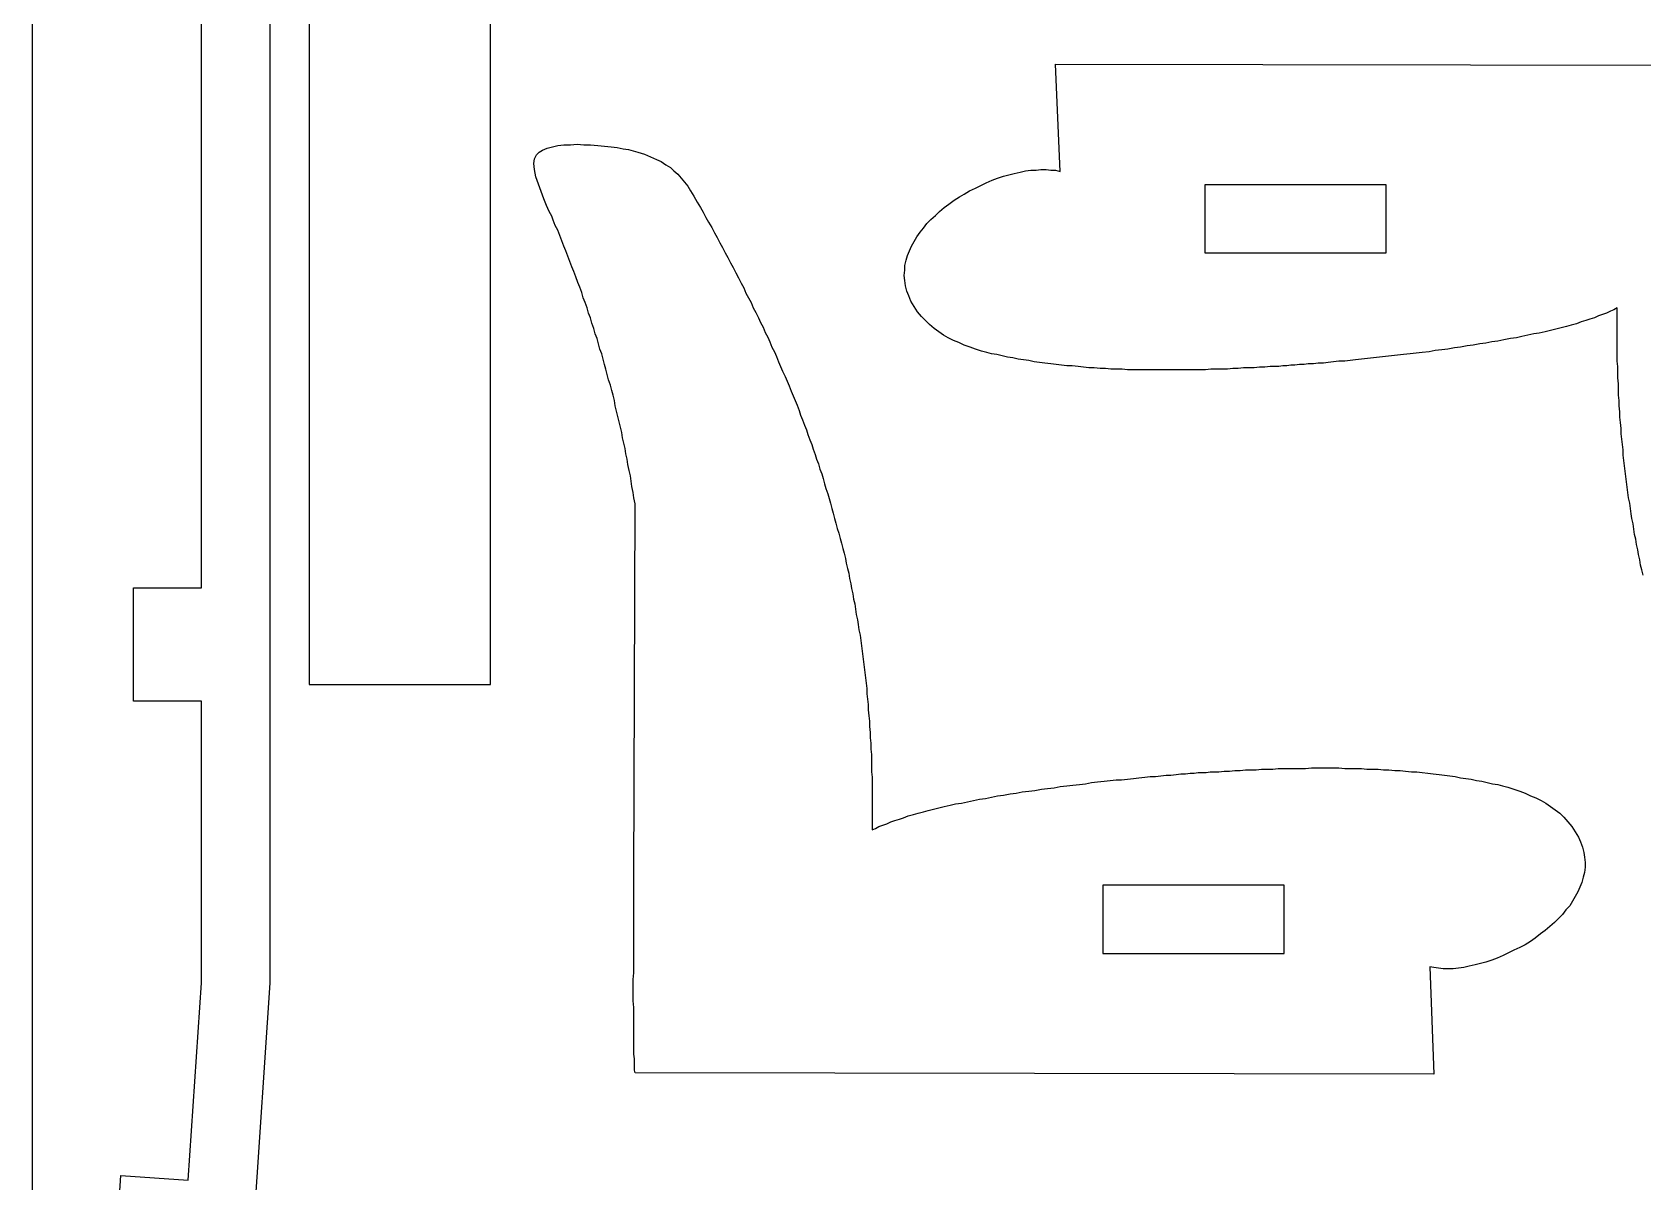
# Model space of a CAD drawing. Extents: x 11 to 591, y 39 to 419.
# Drawn here: x 11.2 to 71.6, y 103.7 to 146.8 of the extents above; entities that cross this region are included whole.
import ezdxf

# ---------------------------------------------------------------- set-up
doc = ezdxf.new("R2010")
doc.units = 0
doc.layers.get('0').update_dxf_attribs({"linetype": 'CONTINUOUS'})

msp = doc.modelspace()

# ---------------------------------------------------------------- linework, layer by layer
at = {"color": 5}
msp.add_line((11.215419, 418.930266), (11.215419, 38.955266), dxfattribs=at)
at = {"color": 3}
for p, q in [((20.115419, 209.780266), (20.115419, 111.180266)), ((17.565419, 125.980266), (17.565419, 194.905266)), ((21.590419, 188.655266), (21.590419, 122.355266)), ((28.390419, 122.355266), (28.390419, 188.655266)), ((49.740419, 141.580266), (49.565419, 145.605266)), ((49.565419, 145.605266), (79.515419, 145.555266)), ((30.515419, 142.455266), (30.715419, 142.505266)), ((30.715419, 142.505266), (30.915419, 142.555266)), ((30.915419, 142.555266), (31.140419, 142.580266)), ((31.140419, 142.580266), (31.390419, 142.580266)), ((31.390419, 142.580266), (31.640419, 142.605266)), ((31.640419, 142.605266), (31.890419, 142.580266)), ((31.890419, 142.580266), (32.140419, 142.580266)), ((32.140419, 142.580266), (32.415419, 142.555266)), ((32.415419, 142.555266), (32.665419, 142.530266)), ((32.665419, 142.530266), (32.915419, 142.505266)), ((32.915419, 142.505266), (33.140419, 142.480266)), ((33.140419, 142.480266), (33.365419, 142.430266)), ((30.015419, 141.880266), (30.040419, 142.055266)), ((30.040419, 141.655266), (30.015419, 141.880266)), ((30.040419, 142.055266), (30.115419, 142.205266)), ((30.115419, 142.205266), (30.215419, 142.305266)), ((30.215419, 142.305266), (30.340419, 142.380266)), ((30.340419, 142.380266), (30.515419, 142.455266)), ((33.365419, 142.430266), (33.565419, 142.405266)), ((33.565419, 142.405266), (33.740419, 142.355266)), ((33.740419, 142.355266), (33.915419, 142.305266)), ((33.915419, 142.305266), (34.165419, 142.230266)), ((34.165419, 142.230266), (34.390419, 142.130266)), ((34.390419, 142.130266), (34.615419, 142.030266)), ((34.615419, 142.030266), (34.790419, 141.955266)), ((34.790419, 141.955266), (34.965419, 141.830266)), ((30.090419, 141.380266), (30.040419, 141.655266)), ((30.190419, 141.105266), (30.090419, 141.380266)), ((34.965419, 141.830266), (35.140419, 141.730266)), ((35.140419, 141.730266), (35.265419, 141.605266)), ((35.265419, 141.605266), (35.415419, 141.480266)), ((35.415419, 141.480266), (35.540419, 141.330266)), ((35.540419, 141.330266), (35.665419, 141.180266)), ((46.965419, 141.155266), (47.190419, 141.255266)), ((47.190419, 141.255266), (47.390419, 141.330266)), ((47.390419, 141.330266), (47.615419, 141.405266)), ((47.615419, 141.405266), (47.815419, 141.455266)), ((47.815419, 141.455266), (48.015419, 141.505266)), ((48.015419, 141.505266), (48.240419, 141.555266)), ((48.240419, 141.555266), (48.440419, 141.605266)), ((48.440419, 141.605266), (48.640419, 141.630266)), ((48.640419, 141.630266), (48.840419, 141.630266)), ((48.840419, 141.630266), (49.015419, 141.655266)), ((49.015419, 141.655266), (49.215419, 141.655266)), ((49.215419, 141.655266), (49.390419, 141.630266)), ((49.390419, 141.630266), (49.565419, 141.630266)), ((49.565419, 141.630266), (49.740419, 141.580266)), ((30.290419, 140.830266), (30.190419, 141.105266)), ((30.390419, 140.555266), (30.290419, 140.830266)), ((35.665419, 141.180266), (35.790419, 141.030266)), ((35.790419, 141.030266), (35.890419, 140.855266)), ((35.890419, 140.855266), (36.015419, 140.655266)), ((36.015419, 140.655266), (36.140419, 140.430266)), ((45.965419, 140.630266), (46.140419, 140.730266)), ((46.140419, 140.730266), (46.340419, 140.855266)), ((46.340419, 140.855266), (46.565419, 140.955266)), ((46.565419, 140.955266), (46.765419, 141.055266)), ((46.765419, 141.055266), (46.965419, 141.155266)), ((30.490419, 140.305266), (30.390419, 140.555266)), ((30.590419, 140.080266), (30.490419, 140.305266)), ((30.690419, 139.905266), (30.590419, 140.080266)), ((36.140419, 140.430266), (36.265419, 140.230266)), ((36.265419, 140.230266), (36.365419, 140.055266)), ((36.365419, 140.055266), (36.465419, 139.855266)), ((45.065419, 139.930266), (45.215419, 140.080266)), ((45.215419, 140.080266), (45.390419, 140.230266)), ((45.390419, 140.230266), (45.565419, 140.355266)), ((45.565419, 140.355266), (45.765419, 140.505266)), ((45.765419, 140.505266), (45.965419, 140.630266)), ((30.740419, 139.755266), (30.690419, 139.905266)), ((30.815419, 139.555266), (30.740419, 139.755266)), ((30.915419, 139.380266), (30.815419, 139.555266)), ((36.465419, 139.855266), (36.565419, 139.680266)), ((36.565419, 139.680266), (36.690419, 139.480266)), ((36.690419, 139.480266), (36.790419, 139.280266)), ((44.490419, 139.305266), (44.615419, 139.455266)), ((44.615419, 139.455266), (44.740419, 139.630266)), ((44.740419, 139.630266), (44.890419, 139.780266)), ((44.890419, 139.780266), (45.065419, 139.930266)), ((30.990419, 139.180266), (30.915419, 139.380266)), ((31.065419, 138.980266), (30.990419, 139.180266)), ((31.140419, 138.780266), (31.065419, 138.980266)), ((36.790419, 139.280266), (36.890419, 139.105266)), ((36.890419, 139.105266), (36.990419, 138.905266)), ((36.990419, 138.905266), (37.090419, 138.730266)), ((44.165419, 138.780266), (44.265419, 138.955266)), ((44.265419, 138.955266), (44.365419, 139.130266)), ((44.365419, 139.130266), (44.490419, 139.305266)), ((31.215419, 138.605266), (31.140419, 138.780266)), ((31.290419, 138.405266), (31.215419, 138.605266)), ((31.365419, 138.205266), (31.290419, 138.405266)), ((37.090419, 138.730266), (37.190419, 138.530266)), ((37.190419, 138.530266), (37.290419, 138.355266)), ((37.290419, 138.355266), (37.390419, 138.155266)), ((43.915419, 138.055266), (43.965419, 138.255266)), ((43.965419, 138.255266), (44.015419, 138.430266)), ((44.015419, 138.430266), (44.090419, 138.605266)), ((44.090419, 138.605266), (44.165419, 138.780266)), ((31.440419, 138.005266), (31.365419, 138.205266)), ((31.515419, 137.830266), (31.440419, 138.005266)), ((31.590419, 137.630266), (31.515419, 137.830266)), ((31.665419, 137.430266), (31.590419, 137.630266)), ((37.390419, 138.155266), (37.490419, 137.980266)), ((37.490419, 137.980266), (37.590419, 137.780266)), ((37.590419, 137.780266), (37.690419, 137.605266)), ((43.890419, 137.680266), (43.915419, 137.880266)), ((43.915419, 137.505266), (43.890419, 137.680266)), ((43.915419, 137.880266), (43.915419, 138.055266)), ((31.740419, 137.255266), (31.665419, 137.430266)), ((31.815419, 137.055266), (31.740419, 137.255266)), ((31.865419, 136.855266), (31.815419, 137.055266)), ((37.690419, 137.605266), (37.790419, 137.405266)), ((37.790419, 137.405266), (37.890419, 137.230266)), ((37.890419, 137.230266), (37.965419, 137.030266)), ((37.965419, 137.030266), (38.065419, 136.855266)), ((43.940419, 137.305266), (43.915419, 137.505266)), ((43.990419, 137.105266), (43.940419, 137.305266)), ((44.065419, 136.930266), (43.990419, 137.105266)), ((31.940419, 136.680266), (31.865419, 136.855266)), ((32.015419, 136.480266), (31.940419, 136.680266)), ((32.065419, 136.280266), (32.015419, 136.480266)), ((38.065419, 136.855266), (38.165419, 136.680266)), ((38.165419, 136.680266), (38.240419, 136.480266)), ((38.240419, 136.480266), (38.340419, 136.305266)), ((44.140419, 136.730266), (44.065419, 136.930266)), ((44.265419, 136.530266), (44.140419, 136.730266)), ((44.390419, 136.330266), (44.265419, 136.530266)), ((70.615419, 136.480266), (70.490419, 136.405266)), ((70.615419, 136.255266), (70.615419, 136.480266)), ((32.140419, 136.105266), (32.065419, 136.280266)), ((32.190419, 135.905266), (32.140419, 136.105266)), ((32.265419, 135.705266), (32.190419, 135.905266)), ((38.340419, 136.305266), (38.440419, 136.105266)), ((38.440419, 136.105266), (38.515419, 135.930266)), ((38.515419, 135.930266), (38.615419, 135.755266)), ((44.540419, 136.155266), (44.390419, 136.330266)), ((44.690419, 136.005266), (44.540419, 136.155266)), ((44.840419, 135.855266), (44.690419, 136.005266)), ((45.015419, 135.705266), (44.840419, 135.855266)), ((68.890419, 135.830266), (68.715419, 135.780266)), ((69.090419, 135.880266), (68.890419, 135.830266)), ((69.265419, 135.955266), (69.090419, 135.880266)), ((69.440419, 136.005266), (69.265419, 135.955266)), ((69.590419, 136.055266), (69.440419, 136.005266)), ((69.765419, 136.105266), (69.590419, 136.055266)), ((69.915419, 136.180266), (69.765419, 136.105266)), ((70.065419, 136.230266), (69.915419, 136.180266)), ((70.215419, 136.280266), (70.065419, 136.230266)), ((70.365419, 136.355266), (70.215419, 136.280266)), ((70.490419, 136.405266), (70.365419, 136.355266)), ((70.615419, 136.030266), (70.615419, 136.255266)), ((70.615419, 135.805266), (70.615419, 136.030266)), ((32.315419, 135.505266), (32.265419, 135.705266)), ((32.390419, 135.330266), (32.315419, 135.505266)), ((32.440419, 135.130266), (32.390419, 135.330266)), ((38.615419, 135.755266), (38.690419, 135.555266)), ((38.690419, 135.555266), (38.790419, 135.380266)), ((38.790419, 135.380266), (38.865419, 135.205266)), ((45.190419, 135.580266), (45.015419, 135.705266)), ((45.365419, 135.455266), (45.190419, 135.580266)), ((45.540419, 135.355266), (45.365419, 135.455266)), ((45.740419, 135.255266), (45.540419, 135.355266)), ((45.940419, 135.180266), (45.740419, 135.255266)), ((66.140419, 135.230266), (65.915419, 135.205266)), ((66.365419, 135.280266), (66.140419, 135.230266)), ((66.615419, 135.330266), (66.365419, 135.280266)), ((66.840419, 135.355266), (66.615419, 135.330266)), ((67.040419, 135.405266), (66.840419, 135.355266)), ((67.265419, 135.455266), (67.040419, 135.405266)), ((67.490419, 135.505266), (67.265419, 135.455266)), ((67.690419, 135.530266), (67.490419, 135.505266)), ((67.915419, 135.580266), (67.690419, 135.530266)), ((68.115419, 135.630266), (67.915419, 135.580266)), ((68.315419, 135.680266), (68.115419, 135.630266)), ((68.515419, 135.730266), (68.315419, 135.680266)), ((68.715419, 135.780266), (68.515419, 135.730266)), ((70.615419, 135.580266), (70.615419, 135.805266)), ((70.615419, 135.355266), (70.615419, 135.580266)), ((70.615419, 135.130266), (70.615419, 135.355266)), ((32.490419, 134.930266), (32.440419, 135.130266)), ((32.565419, 134.755266), (32.490419, 134.930266)), ((32.615419, 134.555266), (32.565419, 134.755266)), ((38.865419, 135.205266), (38.940419, 135.005266)), ((38.940419, 135.005266), (39.040419, 134.830266)), ((39.040419, 134.830266), (39.115419, 134.655266)), ((39.115419, 134.655266), (39.190419, 134.455266)), ((46.140419, 135.080266), (45.940419, 135.180266)), ((46.365419, 135.005266), (46.140419, 135.080266)), ((46.565419, 134.930266), (46.365419, 135.005266)), ((46.790419, 134.855266), (46.565419, 134.930266)), ((46.990419, 134.805266), (46.790419, 134.855266)), ((47.165419, 134.755266), (46.990419, 134.805266)), ((47.365419, 134.730266), (47.165419, 134.755266)), ((47.565419, 134.680266), (47.365419, 134.730266)), ((47.765419, 134.630266), (47.565419, 134.680266)), ((47.965419, 134.605266), (47.765419, 134.630266)), ((61.715419, 134.630266), (61.490419, 134.605266)), ((61.940419, 134.655266), (61.715419, 134.630266)), ((62.165419, 134.680266), (61.940419, 134.655266)), ((62.390419, 134.705266), (62.165419, 134.680266)), ((62.615419, 134.730266), (62.390419, 134.705266)), ((62.865419, 134.755266), (62.615419, 134.730266)), ((63.090419, 134.780266), (62.865419, 134.755266)), ((63.315419, 134.805266), (63.090419, 134.780266)), ((63.565419, 134.830266), (63.315419, 134.805266)), ((63.790419, 134.880266), (63.565419, 134.830266)), ((64.040419, 134.905266), (63.790419, 134.880266)), ((64.265419, 134.930266), (64.040419, 134.905266)), ((64.515419, 134.980266), (64.265419, 134.930266)), ((64.740419, 135.005266), (64.515419, 134.980266)), ((64.990419, 135.055266), (64.740419, 135.005266)), ((65.215419, 135.080266), (64.990419, 135.055266)), ((65.465419, 135.130266), (65.215419, 135.080266)), ((65.690419, 135.155266), (65.465419, 135.130266)), ((65.915419, 135.205266), (65.690419, 135.155266)), ((70.615419, 134.930266), (70.615419, 135.130266)), ((70.615419, 134.705266), (70.615419, 134.930266)), ((70.615419, 134.480266), (70.615419, 134.705266)), ((32.665419, 134.355266), (32.615419, 134.555266)), ((32.715419, 134.180266), (32.665419, 134.355266)), ((32.765419, 133.980266), (32.715419, 134.180266)), ((39.190419, 134.455266), (39.265419, 134.280266)), ((39.265419, 134.280266), (39.340419, 134.105266)), ((39.340419, 134.105266), (39.440419, 133.905266)), ((48.165419, 134.555266), (47.965419, 134.605266)), ((48.365419, 134.530266), (48.165419, 134.555266)), ((48.565419, 134.505266), (48.365419, 134.530266)), ((48.765419, 134.455266), (48.565419, 134.505266)), ((48.965419, 134.430266), (48.765419, 134.455266)), ((49.165419, 134.405266), (48.965419, 134.430266)), ((49.390419, 134.380266), (49.165419, 134.405266)), ((49.590419, 134.355266), (49.390419, 134.380266)), ((49.790419, 134.330266), (49.590419, 134.355266)), ((49.990419, 134.305266), (49.790419, 134.330266)), ((50.190419, 134.305266), (49.990419, 134.305266)), ((50.415419, 134.280266), (50.190419, 134.305266)), ((50.615419, 134.255266), (50.415419, 134.280266)), ((50.815419, 134.230266), (50.615419, 134.255266)), ((51.015419, 134.230266), (50.815419, 134.230266)), ((51.240419, 134.205266), (51.015419, 134.230266)), ((51.440419, 134.205266), (51.240419, 134.205266)), ((51.640419, 134.180266), (51.440419, 134.205266)), ((51.865419, 134.180266), (51.640419, 134.180266)), ((52.065419, 134.180266), (51.865419, 134.180266)), ((52.265419, 134.155266), (52.065419, 134.180266)), ((52.490419, 134.155266), (52.265419, 134.155266)), ((52.690419, 134.155266), (52.490419, 134.155266)), ((52.890419, 134.155266), (52.690419, 134.155266)), ((53.115419, 134.155266), (52.890419, 134.155266)), ((53.315419, 134.155266), (53.115419, 134.155266)), ((53.515419, 134.155266), (53.315419, 134.155266)), ((53.740419, 134.155266), (53.515419, 134.155266)), ((53.940419, 134.155266), (53.740419, 134.155266)), ((54.140419, 134.155266), (53.940419, 134.155266)), ((54.365419, 134.155266), (54.140419, 134.155266)), ((54.565419, 134.155266), (54.365419, 134.155266)), ((54.765419, 134.155266), (54.565419, 134.155266)), ((54.990419, 134.155266), (54.765419, 134.155266)), ((55.190419, 134.155266), (54.990419, 134.155266)), ((55.390419, 134.180266), (55.190419, 134.155266)), ((55.590419, 134.180266), (55.390419, 134.180266)), ((55.815419, 134.180266), (55.590419, 134.180266)), ((56.015419, 134.180266), (55.815419, 134.180266)), ((56.215419, 134.205266), (56.015419, 134.180266)), ((56.415419, 134.205266), (56.215419, 134.205266)), ((56.615419, 134.230266), (56.415419, 134.205266)), ((56.815419, 134.230266), (56.615419, 134.230266)), ((57.015419, 134.230266), (56.815419, 134.230266)), ((57.215419, 134.255266), (57.015419, 134.230266)), ((57.415419, 134.255266), (57.215419, 134.255266)), ((57.615419, 134.280266), (57.415419, 134.255266)), ((57.815419, 134.280266), (57.615419, 134.280266)), ((57.940419, 134.280266), (57.815419, 134.280266)), ((58.090419, 134.305266), (57.940419, 134.280266)), ((58.240419, 134.305266), (58.090419, 134.305266)), ((58.390419, 134.330266), (58.240419, 134.305266)), ((58.540419, 134.330266), (58.390419, 134.330266)), ((58.715419, 134.355266), (58.540419, 134.330266)), ((58.890419, 134.355266), (58.715419, 134.355266)), ((59.040419, 134.380266), (58.890419, 134.355266)), ((59.240419, 134.380266), (59.040419, 134.380266)), ((59.415419, 134.405266), (59.240419, 134.380266)), ((59.615419, 134.405266), (59.415419, 134.405266)), ((59.790419, 134.430266), (59.615419, 134.405266)), ((59.990419, 134.455266), (59.790419, 134.430266)), ((60.190419, 134.480266), (59.990419, 134.455266)), ((60.415419, 134.480266), (60.190419, 134.480266)), ((60.615419, 134.505266), (60.415419, 134.480266)), ((60.815419, 134.530266), (60.615419, 134.505266)), ((61.040419, 134.555266), (60.815419, 134.530266)), ((61.265419, 134.580266), (61.040419, 134.555266)), ((61.490419, 134.605266), (61.265419, 134.580266)), ((70.640419, 134.280266), (70.615419, 134.480266)), ((70.640419, 134.055266), (70.640419, 134.280266)), ((70.640419, 133.855266), (70.640419, 134.055266)), ((32.815419, 133.780266), (32.765419, 133.980266)), ((32.890419, 133.580266), (32.815419, 133.780266)), ((32.940419, 133.380266), (32.890419, 133.580266)), ((39.440419, 133.905266), (39.515419, 133.730266)), ((39.515419, 133.730266), (39.590419, 133.555266)), ((39.590419, 133.555266), (39.665419, 133.355266)), ((70.665419, 133.630266), (70.640419, 133.855266)), ((70.665419, 133.430266), (70.665419, 133.630266)), ((70.665419, 133.205266), (70.665419, 133.430266)), ((32.990419, 133.205266), (32.940419, 133.380266)), ((33.040419, 133.005266), (32.990419, 133.205266)), ((33.065419, 132.805266), (33.040419, 133.005266)), ((33.115419, 132.605266), (33.065419, 132.805266)), ((39.665419, 133.355266), (39.740419, 133.180266)), ((39.740419, 133.180266), (39.815419, 133.005266)), ((39.815419, 133.005266), (39.890419, 132.830266)), ((39.890419, 132.830266), (39.965419, 132.630266)), ((70.690419, 133.005266), (70.665419, 133.205266)), ((70.690419, 132.805266), (70.690419, 133.005266)), ((70.715419, 132.580266), (70.690419, 132.805266)), ((33.165419, 132.405266), (33.115419, 132.605266)), ((33.215419, 132.205266), (33.165419, 132.405266)), ((33.265419, 132.005266), (33.215419, 132.205266)), ((39.965419, 132.630266), (40.015419, 132.455266)), ((40.015419, 132.455266), (40.090419, 132.280266)), ((40.090419, 132.280266), (40.165419, 132.080266)), ((70.715419, 132.380266), (70.715419, 132.580266)), ((70.740419, 132.180266), (70.715419, 132.380266)), ((33.315419, 131.805266), (33.265419, 132.005266)), ((33.340419, 131.605266), (33.315419, 131.805266)), ((33.390419, 131.405266), (33.340419, 131.605266)), ((40.165419, 132.080266), (40.240419, 131.905266)), ((40.240419, 131.905266), (40.290419, 131.730266)), ((40.290419, 131.730266), (40.365419, 131.530266)), ((70.765419, 131.955266), (70.740419, 132.180266)), ((70.765419, 131.755266), (70.765419, 131.955266)), ((70.790419, 131.555266), (70.765419, 131.755266)), ((33.440419, 131.205266), (33.390419, 131.405266)), ((33.465419, 131.005266), (33.440419, 131.205266)), ((33.515419, 130.805266), (33.465419, 131.005266)), ((40.365419, 131.530266), (40.440419, 131.355266)), ((40.440419, 131.355266), (40.490419, 131.180266)), ((40.490419, 131.180266), (40.565419, 130.980266)), ((70.815419, 131.355266), (70.790419, 131.555266)), ((70.840419, 131.155266), (70.815419, 131.355266)), ((70.840419, 130.955266), (70.840419, 131.155266)), ((33.540419, 130.605266), (33.515419, 130.805266)), ((33.590419, 130.380266), (33.540419, 130.605266)), ((40.565419, 130.980266), (40.615419, 130.805266)), ((40.615419, 130.805266), (40.690419, 130.630266)), ((40.690419, 130.630266), (40.740419, 130.430266)), ((40.740419, 130.430266), (40.815419, 130.255266)), ((70.865419, 130.755266), (70.840419, 130.955266)), ((70.890419, 130.555266), (70.865419, 130.755266)), ((70.915419, 130.355266), (70.890419, 130.555266)), ((33.640419, 130.180266), (33.590419, 130.380266)), ((33.665419, 129.980266), (33.640419, 130.180266)), ((33.690419, 129.780266), (33.665419, 129.980266)), ((33.740419, 129.555266), (33.690419, 129.780266)), ((40.815419, 130.255266), (40.865419, 130.080266)), ((40.865419, 130.080266), (40.915419, 129.880266)), ((40.915419, 129.880266), (40.965419, 129.705266)), ((70.940419, 130.155266), (70.915419, 130.355266)), ((70.965419, 129.955266), (70.940419, 130.155266)), ((70.990419, 129.755266), (70.965419, 129.955266)), ((33.765419, 129.355266), (33.740419, 129.555266)), ((33.815419, 129.130266), (33.765419, 129.355266)), ((40.965419, 129.705266), (41.040419, 129.505266)), ((41.040419, 129.505266), (41.090419, 129.330266)), ((41.090419, 129.330266), (41.140419, 129.155266)), ((71.015419, 129.555266), (70.990419, 129.755266)), ((71.040419, 129.355266), (71.015419, 129.555266)), ((71.090419, 129.155266), (71.040419, 129.355266)), ((33.765419, 115.080266), (33.815419, 129.130266)), ((41.140419, 129.155266), (41.190419, 128.955266)), ((41.190419, 128.955266), (41.240419, 128.780266)), ((41.240419, 128.780266), (41.290419, 128.580266)), ((41.290419, 128.580266), (41.340419, 128.405266)), ((71.115419, 128.955266), (71.090419, 129.155266)), ((71.140419, 128.755266), (71.115419, 128.955266)), ((71.165419, 128.580266), (71.140419, 128.755266)), ((71.215419, 128.380266), (71.165419, 128.580266)), ((41.340419, 128.405266), (41.390419, 128.205266)), ((41.390419, 128.205266), (41.440419, 128.030266)), ((41.440419, 128.030266), (41.490419, 127.830266)), ((71.240419, 128.180266), (71.215419, 128.380266)), ((71.265419, 127.980266), (71.240419, 128.180266)), ((71.315419, 127.805266), (71.265419, 127.980266)), ((41.490419, 127.830266), (41.540419, 127.655266)), ((41.540419, 127.655266), (41.590419, 127.455266)), ((41.590419, 127.455266), (41.640419, 127.280266)), ((71.340419, 127.605266), (71.315419, 127.805266)), ((71.390419, 127.405266), (71.340419, 127.605266)), ((71.415419, 127.230266), (71.390419, 127.405266)), ((41.640419, 127.280266), (41.690419, 127.080266)), ((41.690419, 127.080266), (41.715419, 126.905266)), ((41.715419, 126.905266), (41.765419, 126.705266)), ((71.465419, 127.030266), (71.415419, 127.230266)), ((71.490419, 126.830266), (71.465419, 127.030266)), ((71.540419, 126.655266), (71.490419, 126.830266)), ((41.765419, 126.705266), (41.815419, 126.530266)), ((41.815419, 126.530266), (41.840419, 126.330266)), ((41.840419, 126.330266), (41.890419, 126.130266)), ((71.590419, 126.455266), (71.540419, 126.655266)), ((15.015419, 121.730266), (15.015419, 125.980266)), ((15.015419, 125.980266), (17.565419, 125.980266)), ((41.890419, 126.130266), (41.915419, 125.955266)), ((41.915419, 125.955266), (41.965419, 125.755266)), ((41.965419, 125.755266), (41.990419, 125.555266)), ((41.990419, 125.555266), (42.040419, 125.380266)), ((42.040419, 125.380266), (42.065419, 125.180266)), ((42.065419, 125.180266), (42.090419, 124.980266)), ((42.090419, 124.980266), (42.140419, 124.780266)), ((42.140419, 124.780266), (42.165419, 124.605266)), ((42.165419, 124.605266), (42.190419, 124.405266)), ((42.190419, 124.405266), (42.240419, 124.205266)), ((42.240419, 124.205266), (42.265419, 124.005266)), ((42.265419, 124.005266), (42.290419, 123.805266)), ((42.290419, 123.805266), (42.315419, 123.605266)), ((42.315419, 123.605266), (42.340419, 123.405266)), ((42.340419, 123.405266), (42.365419, 123.205266)), ((42.365419, 123.205266), (42.390419, 123.005266)), ((42.390419, 123.005266), (42.415419, 122.805266)), ((42.415419, 122.805266), (42.440419, 122.605266)), ((42.440419, 122.605266), (42.465419, 122.405266)), ((21.590419, 122.355266), (28.390419, 122.355266)), ((42.465419, 122.405266), (42.490419, 122.205266)), ((42.490419, 122.205266), (42.490419, 122.005266)), ((42.490419, 122.005266), (42.515419, 121.805266)), ((17.565419, 121.730266), (15.015419, 121.730266)), ((17.565419, 111.180266), (17.565419, 121.730266)), ((42.515419, 121.805266), (42.540419, 121.605266)), ((42.540419, 121.605266), (42.540419, 121.405266)), ((42.540419, 121.405266), (42.565419, 121.180266)), ((42.565419, 121.180266), (42.590419, 120.980266)), ((42.590419, 120.980266), (42.590419, 120.780266)), ((42.590419, 120.780266), (42.615419, 120.555266)), ((42.615419, 120.555266), (42.615419, 120.355266)), ((42.615419, 120.355266), (42.640419, 120.155266)), ((42.640419, 120.155266), (42.640419, 119.930266)), ((42.640419, 119.930266), (42.665419, 119.730266)), ((42.665419, 119.730266), (42.665419, 119.505266)), ((42.665419, 119.505266), (42.665419, 119.305266)), ((42.665419, 119.305266), (42.665419, 119.080266)), ((42.665419, 119.080266), (42.690419, 118.880266)), ((53.315419, 118.905266), (53.515419, 118.930266)), ((53.515419, 118.930266), (53.715419, 118.955266)), ((53.715419, 118.955266), (53.890419, 118.955266)), ((53.890419, 118.955266), (54.090419, 118.980266)), ((54.090419, 118.980266), (54.265419, 119.005266)), ((54.265419, 119.005266), (54.440419, 119.005266)), ((54.440419, 119.005266), (54.615419, 119.030266)), ((54.615419, 119.030266), (54.765419, 119.030266)), ((54.765419, 119.030266), (54.915419, 119.055266)), ((54.915419, 119.055266), (55.065419, 119.055266)), ((55.065419, 119.055266), (55.215419, 119.055266)), ((55.215419, 119.055266), (55.365419, 119.080266)), ((55.365419, 119.080266), (55.490419, 119.080266)), ((55.490419, 119.080266), (55.690419, 119.080266)), ((55.690419, 119.080266), (55.890419, 119.105266)), ((55.890419, 119.105266), (56.090419, 119.105266)), ((56.090419, 119.105266), (56.290419, 119.130266)), ((56.290419, 119.130266), (56.490419, 119.130266)), ((56.490419, 119.130266), (56.690419, 119.155266)), ((56.690419, 119.155266), (56.890419, 119.155266)), ((56.890419, 119.155266), (57.090419, 119.155266)), ((57.090419, 119.155266), (57.290419, 119.180266)), ((57.290419, 119.180266), (57.515419, 119.180266)), ((57.515419, 119.180266), (57.715419, 119.180266)), ((57.715419, 119.180266), (57.915419, 119.205266)), ((57.915419, 119.205266), (58.115419, 119.205266)), ((58.115419, 119.205266), (58.340419, 119.205266)), ((58.340419, 119.205266), (58.540419, 119.205266)), ((58.540419, 119.205266), (58.740419, 119.205266)), ((58.740419, 119.205266), (58.940419, 119.205266)), ((58.940419, 119.205266), (59.165419, 119.230266)), ((59.165419, 119.230266), (59.365419, 119.230266)), ((59.365419, 119.230266), (59.565419, 119.230266)), ((59.565419, 119.230266), (59.790419, 119.230266)), ((59.790419, 119.230266), (59.990419, 119.230266)), ((59.990419, 119.230266), (60.190419, 119.230266)), ((60.190419, 119.230266), (60.415419, 119.205266)), ((60.415419, 119.205266), (60.615419, 119.205266)), ((60.615419, 119.205266), (60.815419, 119.205266)), ((60.815419, 119.205266), (61.040419, 119.205266)), ((61.040419, 119.205266), (61.240419, 119.180266)), ((61.240419, 119.180266), (61.440419, 119.180266)), ((61.440419, 119.180266), (61.665419, 119.180266)), ((61.665419, 119.180266), (61.865419, 119.155266)), ((61.865419, 119.155266), (62.065419, 119.155266)), ((62.065419, 119.155266), (62.290419, 119.130266)), ((62.290419, 119.130266), (62.490419, 119.130266)), ((62.490419, 119.130266), (62.690419, 119.105266)), ((62.690419, 119.105266), (62.915419, 119.080266)), ((62.915419, 119.080266), (63.115419, 119.080266)), ((63.115419, 119.080266), (63.315419, 119.055266)), ((63.315419, 119.055266), (63.515419, 119.030266)), ((63.515419, 119.030266), (63.715419, 119.005266)), ((63.715419, 119.005266), (63.940419, 118.980266)), ((63.940419, 118.980266), (64.140419, 118.955266)), ((64.140419, 118.955266), (64.340419, 118.930266)), ((64.340419, 118.930266), (64.540419, 118.905266)), ((42.690419, 118.880266), (42.690419, 118.655266)), ((42.690419, 118.655266), (42.690419, 118.430266)), ((42.690419, 118.430266), (42.690419, 118.230266)), ((48.090419, 118.280266), (48.315419, 118.330266)), ((48.315419, 118.330266), (48.565419, 118.355266)), ((48.565419, 118.355266), (48.790419, 118.380266)), ((48.790419, 118.380266), (49.040419, 118.430266)), ((49.040419, 118.430266), (49.265419, 118.455266)), ((49.265419, 118.455266), (49.515419, 118.480266)), ((49.515419, 118.480266), (49.740419, 118.530266)), ((49.740419, 118.530266), (49.990419, 118.555266)), ((49.990419, 118.555266), (50.215419, 118.580266)), ((50.215419, 118.580266), (50.465419, 118.605266)), ((50.465419, 118.605266), (50.690419, 118.630266)), ((50.690419, 118.630266), (50.915419, 118.680266)), ((50.915419, 118.680266), (51.140419, 118.705266)), ((51.140419, 118.705266), (51.390419, 118.730266)), ((51.390419, 118.730266), (51.615419, 118.755266)), ((51.615419, 118.755266), (51.840419, 118.780266)), ((51.840419, 118.780266), (52.040419, 118.780266)), ((52.040419, 118.780266), (52.265419, 118.805266)), ((52.265419, 118.805266), (52.490419, 118.830266)), ((52.490419, 118.830266), (52.690419, 118.855266)), ((52.690419, 118.855266), (52.915419, 118.880266)), ((52.915419, 118.880266), (53.115419, 118.905266)), ((53.115419, 118.905266), (53.315419, 118.905266)), ((64.540419, 118.905266), (64.740419, 118.855266)), ((64.740419, 118.855266), (64.940419, 118.830266)), ((64.940419, 118.830266), (65.140419, 118.805266)), ((65.140419, 118.805266), (65.340419, 118.755266)), ((65.340419, 118.755266), (65.540419, 118.730266)), ((65.540419, 118.730266), (65.740419, 118.680266)), ((65.740419, 118.680266), (65.940419, 118.630266)), ((65.940419, 118.630266), (66.140419, 118.605266)), ((66.140419, 118.605266), (66.315419, 118.555266)), ((66.315419, 118.555266), (66.515419, 118.505266)), ((66.515419, 118.505266), (66.740419, 118.430266)), ((66.740419, 118.430266), (66.965419, 118.355266)), ((66.965419, 118.355266), (67.165419, 118.280266)), ((42.690419, 118.230266), (42.690419, 118.005266)), ((42.690419, 118.005266), (42.690419, 117.780266)), ((42.690419, 117.780266), (42.690419, 117.555266)), ((44.990419, 117.680266), (45.190419, 117.730266)), ((45.190419, 117.730266), (45.390419, 117.780266)), ((45.390419, 117.780266), (45.615419, 117.830266)), ((45.615419, 117.830266), (45.815419, 117.880266)), ((45.815419, 117.880266), (46.040419, 117.905266)), ((46.040419, 117.905266), (46.265419, 117.955266)), ((46.265419, 117.955266), (46.490419, 118.005266)), ((46.490419, 118.005266), (46.715419, 118.055266)), ((46.715419, 118.055266), (46.940419, 118.080266)), ((46.940419, 118.080266), (47.165419, 118.130266)), ((47.165419, 118.130266), (47.390419, 118.180266)), ((47.390419, 118.180266), (47.615419, 118.205266)), ((47.615419, 118.205266), (47.865419, 118.255266)), ((47.865419, 118.255266), (48.090419, 118.280266)), ((67.165419, 118.280266), (67.365419, 118.180266)), ((67.365419, 118.180266), (67.565419, 118.105266)), ((67.565419, 118.105266), (67.765419, 118.005266)), ((67.765419, 118.005266), (67.940419, 117.905266)), ((67.940419, 117.905266), (68.115419, 117.780266)), ((68.115419, 117.780266), (68.290419, 117.655266)), ((42.690419, 117.555266), (42.690419, 117.330266)), ((42.690419, 117.330266), (42.690419, 117.130266)), ((42.690419, 117.130266), (42.690419, 116.905266)), ((43.090419, 117.080266), (43.240419, 117.130266)), ((43.240419, 117.130266), (43.390419, 117.205266)), ((43.390419, 117.205266), (43.540419, 117.255266)), ((43.540419, 117.255266), (43.715419, 117.305266)), ((43.715419, 117.305266), (43.865419, 117.355266)), ((43.865419, 117.355266), (44.040419, 117.430266)), ((44.040419, 117.430266), (44.240419, 117.480266)), ((44.240419, 117.480266), (44.415419, 117.530266)), ((44.415419, 117.530266), (44.615419, 117.580266)), ((44.615419, 117.580266), (44.790419, 117.630266)), ((44.790419, 117.630266), (44.990419, 117.680266)), ((68.290419, 117.655266), (68.465419, 117.530266)), ((68.465419, 117.530266), (68.615419, 117.380266)), ((68.615419, 117.380266), (68.765419, 117.205266)), ((68.765419, 117.205266), (68.915419, 117.030266)), ((42.690419, 116.905266), (42.815419, 116.955266)), ((42.815419, 116.955266), (42.940419, 117.030266)), ((42.940419, 117.030266), (43.090419, 117.080266)), ((68.915419, 117.030266), (69.040419, 116.830266)), ((69.040419, 116.830266), (69.165419, 116.630266)), ((69.165419, 116.630266), (69.240419, 116.455266)), ((69.240419, 116.455266), (69.315419, 116.255266)), ((69.315419, 116.255266), (69.365419, 116.055266)), ((69.365419, 116.055266), (69.390419, 115.880266)), ((69.390419, 115.305266), (69.340419, 115.130266)), ((69.390419, 115.880266), (69.415419, 115.680266)), ((69.415419, 115.505266), (69.390419, 115.305266)), ((69.415419, 115.680266), (69.415419, 115.505266)), ((33.765419, 114.780266), (33.765419, 115.080266)), ((33.765419, 113.355266), (33.765419, 114.780266)), ((69.215419, 114.755266), (69.140419, 114.580266)), ((69.290419, 114.930266), (69.215419, 114.755266)), ((69.340419, 115.130266), (69.290419, 114.930266)), ((68.940419, 114.230266), (68.840419, 114.055266)), ((69.040419, 114.405266), (68.940419, 114.230266)), ((69.140419, 114.580266), (69.040419, 114.405266)), ((68.415419, 113.580266), (68.265419, 113.430266)), ((68.565419, 113.730266), (68.415419, 113.580266)), ((68.690419, 113.905266), (68.565419, 113.730266)), ((68.840419, 114.055266), (68.690419, 113.905266)), ((33.765419, 112.605266), (33.765419, 113.355266)), ((67.740419, 113.005266), (67.540419, 112.855266)), ((67.915419, 113.130266), (67.740419, 113.005266)), ((68.090419, 113.280266), (67.915419, 113.130266)), ((68.265419, 113.430266), (68.090419, 113.280266)), ((33.765419, 112.080266), (33.765419, 112.605266)), ((66.540419, 112.305266), (66.340419, 112.205266)), ((66.740419, 112.405266), (66.540419, 112.305266)), ((66.965419, 112.505266), (66.740419, 112.405266)), ((67.165419, 112.605266), (66.965419, 112.505266)), ((67.365419, 112.730266), (67.165419, 112.605266)), ((67.540419, 112.855266), (67.365419, 112.730266)), ((33.765419, 111.555266), (33.765419, 112.080266)), ((63.740419, 111.755266), (63.590419, 111.780266)), ((63.590419, 111.780266), (63.740419, 107.755266)), ((63.915419, 111.730266), (63.740419, 111.755266)), ((64.090419, 111.705266), (63.915419, 111.730266)), ((64.290419, 111.705266), (64.090419, 111.705266)), ((64.465419, 111.705266), (64.290419, 111.705266)), ((64.665419, 111.730266), (64.465419, 111.705266)), ((64.865419, 111.755266), (64.665419, 111.730266)), ((65.065419, 111.805266), (64.865419, 111.755266)), ((65.290419, 111.855266), (65.065419, 111.805266)), ((65.490419, 111.905266), (65.290419, 111.855266)), ((65.690419, 111.955266), (65.490419, 111.905266)), ((65.915419, 112.030266), (65.690419, 111.955266)), ((66.115419, 112.105266), (65.915419, 112.030266)), ((66.340419, 112.205266), (66.115419, 112.105266)), ((17.065419, 103.780266), (17.565419, 111.180266)), ((20.115419, 111.180266), (18.990419, 94.180266)), ((33.740419, 111.305266), (33.765419, 111.555266)), ((33.740419, 111.030266), (33.740419, 111.305266)), ((33.740419, 110.780266), (33.740419, 111.030266)), ((33.740419, 110.505266), (33.740419, 110.780266)), ((33.765419, 110.255266), (33.740419, 110.505266)), ((33.765419, 110.005266), (33.765419, 110.255266)), ((33.765419, 109.755266), (33.765419, 110.005266)), ((33.765419, 109.530266), (33.765419, 109.755266)), ((33.765419, 109.305266), (33.765419, 109.530266)), ((33.765419, 109.080266), (33.765419, 109.305266)), ((33.765419, 108.880266), (33.765419, 109.080266)), ((33.765419, 108.680266), (33.765419, 108.880266)), ((33.765419, 108.505266), (33.765419, 108.680266)), ((33.790419, 108.330266), (33.765419, 108.505266)), ((33.790419, 108.180266), (33.790419, 108.330266)), ((33.790419, 108.030266), (33.790419, 108.180266)), ((33.790419, 107.905266), (33.790419, 108.030266)), ((33.815419, 107.805266), (33.790419, 107.905266)), ((63.740419, 107.755266), (33.815419, 107.805266)), ((14.240419, 99.705266), (14.540419, 103.955266)), ((14.540419, 103.955266), (17.065419, 103.780266))]:
    msp.add_line(p, q, dxfattribs=at)
at = {"color": 7}
for p, q in [((61.965419, 141.080266), (55.165419, 141.080266)), ((55.165419, 141.080266), (55.165419, 138.530266)), ((61.965419, 138.530266), (61.965419, 141.080266)), ((55.165419, 138.530266), (61.965419, 138.530266)), ((51.340419, 114.830266), (51.340419, 112.280266)), ((58.140419, 114.830266), (51.340419, 114.830266)), ((58.140419, 112.280266), (58.140419, 114.830266)), ((51.340419, 112.280266), (58.140419, 112.280266))]:
    msp.add_line(p, q, dxfattribs=at)

doc.saveas('drawing.dxf')
